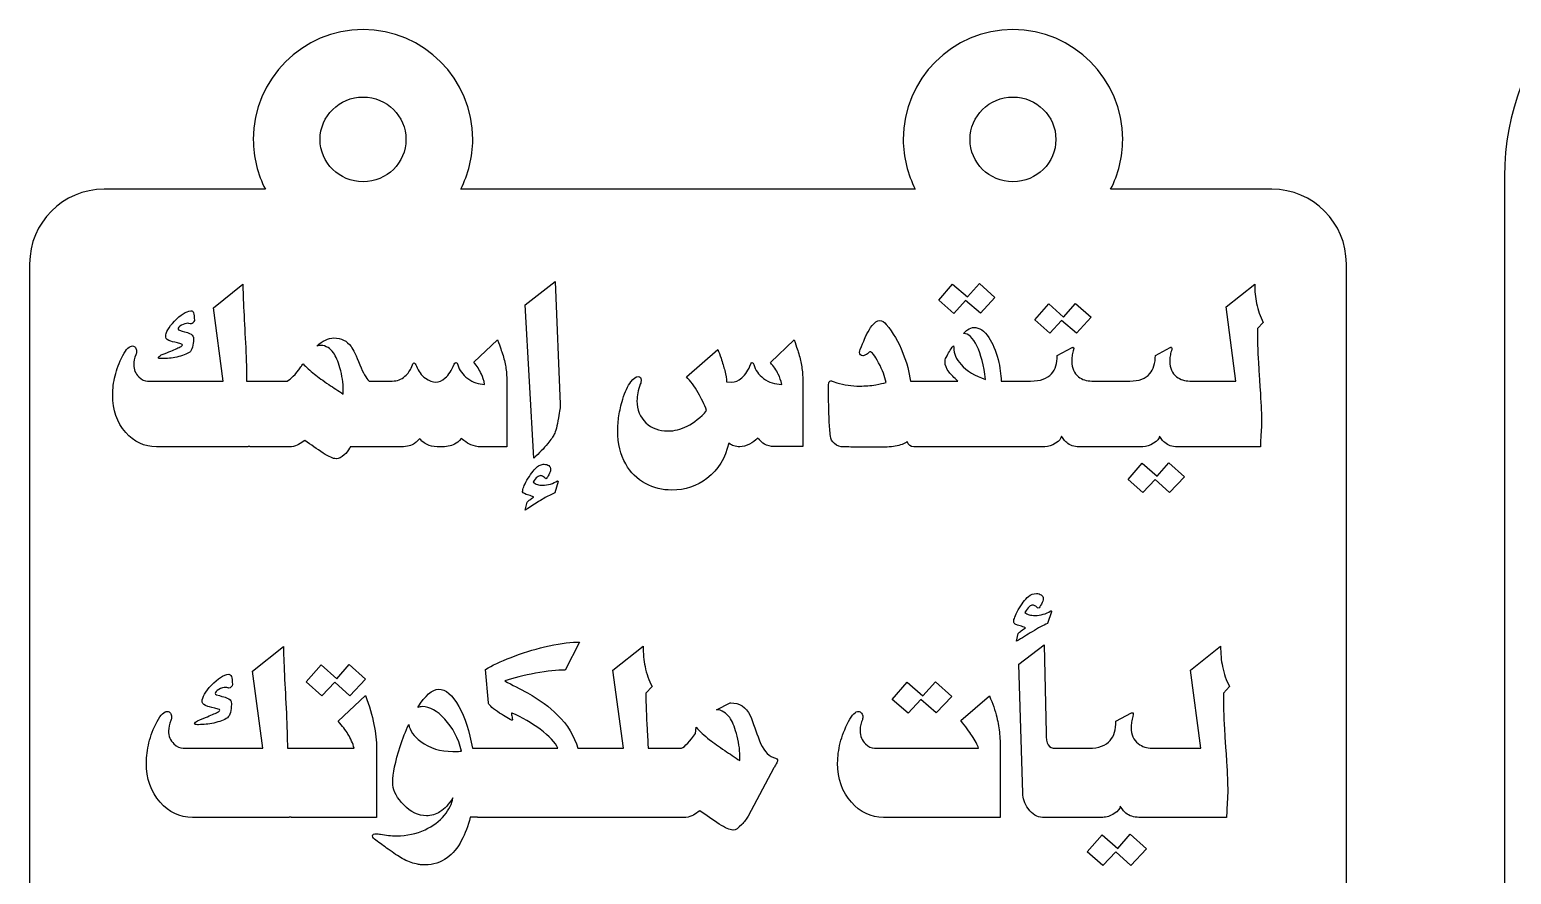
# Model space of a CAD drawing. Extents: x 0 to 978, y 1133 to 1701.
# Drawn here: x 126.9 to 269.5, y 1515.2 to 1596.5 of the extents above; entities that cross this region are included whole.
import ezdxf

# ---------------------------------------------------------------- set-up
doc = ezdxf.new("R2010")
doc.units = 0
doc.layers.add('H0115_Printing_02', color=7, linetype='CONTINUOUS')

msp = doc.modelspace()

# ---------------------------------------------------------------- linework, layer by layer
at = {"layer": 'H0115_Printing_02', "color": 1}
for points in [[(158.971496, 1589.96126)], [(221.535494, 1589.96126)], [(246.462494, 1581.08726)], [(215.730495, 1571.966261), (217.162495, 1570.727261), (218.325495, 1572.009261), (219.799495, 1570.666261), (218.408495, 1569.164261), (216.976495, 1570.389261), (215.840495, 1569.143261), (214.401495, 1570.410261)], [(227.551494, 1570.095261), (229.051494, 1568.765261), (227.661494, 1567.229261), (226.222494, 1568.468261), (225.086494, 1567.229261), (223.654494, 1568.510261), (224.983494, 1570.073261), (226.415494, 1568.785261)], [(139.356497, 1565.001261)], [(245.168494, 1564.372261)], [(134.871497, 1561.300261)], [(232.611494, 1553.169261), (233.981494, 1554.724261), (235.413494, 1553.464261), (236.549494, 1554.772261), (238.043494, 1553.423261), (236.611494, 1551.902261), (235.220494, 1553.147261), (234.043494, 1551.902261)], [(223.107494, 1540.135261)], [(159.218496, 1533.950262), (157.711496, 1532.326262), (156.247496, 1533.638262), (155.008496, 1532.326262), (153.501496, 1533.681262), (154.943496, 1535.319262), (156.450496, 1533.971262), (157.646496, 1535.342262)], [(209.919495, 1531.992262), (211.361495, 1533.638262), (212.868495, 1532.326262), (214.064495, 1533.683262), (215.637495, 1532.261262), (214.129495, 1530.688262), (212.666495, 1531.971262), (211.448495, 1530.666262)], [(144.878496, 1532.434262)], [(241.897494, 1529.123262)], [(198.742495, 1525.774262)], [(232.889494, 1515.999262), (231.426494, 1517.309262), (230.187494, 1515.999262), (228.679494, 1517.331262), (230.121494, 1518.968262), (231.629494, 1517.642262), (232.824494, 1519.019262), (234.397494, 1517.600262)]]:
    msp.add_lwpolyline(points, close=True, dxfattribs=at)
for points in [[(268.852093, 1582.33496), (268.852093, 1457.476964)], [(149.569496, 1581.08726), (134.045497, 1581.08726)], [(212.133495, 1581.08726), (168.373496, 1581.08726)], [(246.462494, 1581.08726), (230.937494, 1581.08726)], [(126.877497, 1573.918261), (126.877497, 1514.304262)], [(253.629494, 1514.304262), (253.629494, 1573.918261)], [(138.223497, 1562.629261), (145.514496, 1562.629261), (144.585496, 1569.675261), (147.408496, 1571.947261)], [(175.414496, 1555.213261), (174.567496, 1569.971261), (177.452496, 1572.223261)], [(177.452496, 1572.223261), (177.961496, 1560.398261)], [(238.552494, 1562.629261), (239.585494, 1562.629261), (242.999494, 1562.629261), (242.049494, 1569.757261), (244.810494, 1571.968261)], [(245.636494, 1568.263261), (245.065494, 1567.671261)], [(139.972497, 1566.850261), (139.972497, 1566.912261)], [(169.624496, 1564.447261), (171.924496, 1566.595261)], [(198.181495, 1564.400261), (200.474495, 1566.597261)], [(139.634497, 1564.784261), (139.545497, 1564.784261)], [(190.106495, 1563.028261), (193.121495, 1565.666261)], [(207.765495, 1565.452261), (207.702495, 1565.411261)], [(215.799495, 1566.024261), (215.840495, 1565.846261)], [(225.802494, 1565.094261), (227.234494, 1565.858261)], [(227.386494, 1565.769261), (227.344494, 1565.542261)], [(235.241494, 1565.095261), (236.673494, 1565.860261)], [(147.765496, 1562.629261), (148.075496, 1562.629261), (148.874496, 1562.629261), (151.676496, 1562.629261)], [(159.559496, 1562.629261), (161.728496, 1562.629261), (161.789496, 1562.629261)], [(172.812496, 1562.629261), (172.812496, 1556.308261), (170.051496, 1556.308261)], [(193.961495, 1562.567261), (194.470495, 1562.526261)], [(201.300495, 1562.651261), (201.300495, 1556.328261)], [(211.661495, 1562.629261), (212.005495, 1562.629261), (213.727495, 1562.629261), (216.240495, 1562.629261)], [(220.391494, 1562.629261), (223.234494, 1562.629261)], [(229.114494, 1562.629261), (230.146494, 1562.629261), (232.673494, 1562.629261), (232.776494, 1562.629261)], [(157.064496, 1561.378261), (157.064496, 1561.761261)], [(152.096496, 1556.308261), (148.075496, 1556.308261), (148.075496, 1556.328261), (147.917496, 1556.328261), (147.917496, 1556.287261), (139.084497, 1556.308261)], [(162.670496, 1556.308261), (157.748496, 1556.308261)], [(201.300495, 1556.328261), (198.560495, 1556.328261)], [(224.604494, 1556.308261), (220.391494, 1556.308261), (219.668495, 1556.308261), (213.727495, 1556.308261), (212.005495, 1556.308261), (211.978495, 1556.308261)], [(234.043494, 1556.308261), (230.146494, 1556.308261), (229.106494, 1556.308261), (227.909494, 1556.308261)], [(245.361494, 1556.308261), (239.585494, 1556.308261), (238.318494, 1556.308261), (237.348494, 1556.308261)], [(156.419496, 1555.151261), (156.378496, 1555.151261)], [(174.333496, 1551.964261), (174.333496, 1552.012261)], [(177.768496, 1552.954261), (177.431496, 1551.860261)], [(174.588496, 1550.215261), (174.760496, 1550.959261)], [(221.607494, 1539.407262), (221.607494, 1539.472262)], [(225.245494, 1540.421261), (224.868494, 1539.290262)], [(221.890494, 1537.587262), (222.027494, 1538.319262)], [(141.646496, 1527.289262), (149.320496, 1527.289262), (148.342496, 1534.704262), (151.313496, 1537.096262)], [(179.573496, 1537.493262), (179.797496, 1537.493262), (178.421496, 1534.811262)], [(179.638496, 1527.289262), (184.029495, 1527.289262), (183.029495, 1534.791262), (185.935495, 1537.118262)], [(222.470494, 1522.962262), (222.093494, 1535.391262), (224.535494, 1537.232262), (224.730494, 1528.752262)], [(234.933494, 1527.289262), (236.020494, 1527.289262), (239.614494, 1527.289262), (238.614494, 1534.791262), (241.520494, 1537.118262)], [(171.036496, 1531.659262), (170.769496, 1534.877262)], [(156.581496, 1529.883262), (159.218496, 1532.369262)], [(186.804495, 1533.218262), (186.203495, 1532.595262)], [(216.506495, 1529.956262), (219.274495, 1532.326262)], [(242.389494, 1533.218262), (241.788494, 1532.595262)], [(143.487496, 1531.731262), (143.487496, 1531.797262)], [(193.007495, 1530.995262), (194.318495, 1531.659262), (194.362495, 1531.659262)], [(231.447494, 1529.884262), (232.955494, 1530.690262)], [(143.132496, 1529.557262), (143.038496, 1529.557262)], [(190.978495, 1528.716262), (191.032495, 1529.313262)], [(151.689496, 1527.289262), (152.059496, 1527.289262), (152.856496, 1527.289262), (158.110496, 1527.289262)], [(160.283496, 1527.289262), (160.283496, 1520.635262), (152.059496, 1520.635262), (152.059496, 1520.657262), (151.849496, 1520.657262)], [(167.606496, 1526.981262), (167.820496, 1526.981262)], [(169.501496, 1527.289262), (169.993496, 1527.289262), (170.776496, 1527.289262), (177.732496, 1527.289262)], [(186.427495, 1527.289262), (189.616495, 1527.289262)], [(195.241495, 1526.101262), (195.241495, 1526.502262)], [(208.209495, 1527.289262), (218.216495, 1527.289262)], [(220.317494, 1526.825262), (220.317494, 1520.635262), (209.072495, 1520.635262)], [(225.643494, 1527.289262), (226.172494, 1527.289262), (228.744494, 1527.289262), (228.853494, 1527.289262)], [(198.529495, 1525.404262), (196.050495, 1520.766262)], [(161.835496, 1523.766262), (161.835496, 1524.027262)], [(151.849496, 1520.657262), (151.849496, 1520.614262), (142.552496, 1520.635262)], [(190.058495, 1520.635262), (186.514495, 1520.635262), (185.826495, 1520.635262), (179.377496, 1520.635262), (179.102496, 1520.635262), (169.993496, 1520.635262), (169.993496, 1520.657262), (169.291496, 1520.657262)], [(230.187494, 1520.635262), (226.172494, 1520.635262), (224.991494, 1520.635262), (224.375494, 1520.635262)], [(242.099494, 1520.635262), (236.020494, 1520.635262), (234.686494, 1520.635262), (233.665494, 1520.635262)], [(194.609495, 1519.418262), (194.565495, 1519.418262)]]:
    msp.add_lwpolyline(points, dxfattribs=at)
for points in [[(289.754093, 1606.57696), (277.928093, 1604.82996), (268.852093, 1594.64396), (268.852093, 1582.33496)], [(158.971496, 1596.45026), (153.138496, 1596.45026), (148.409496, 1591.72026), (148.409496, 1585.88526)], [(169.534496, 1585.88526), (169.534496, 1591.72026), (164.805496, 1596.45026), (158.971496, 1596.45026)], [(221.535494, 1596.45026), (215.702495, 1596.45026), (210.973495, 1591.72026), (210.973495, 1585.88526)], [(232.098494, 1585.88526), (232.098494, 1591.72026), (227.369494, 1596.45026), (221.535494, 1596.45026)], [(154.839496, 1585.88526), (154.839496, 1588.13626), (156.689496, 1589.96126), (158.971496, 1589.96126)], [(158.971496, 1589.96126), (161.253496, 1589.96126), (163.103496, 1588.13626), (163.103496, 1585.88526)], [(217.403495, 1585.88526), (217.403495, 1588.13626), (219.253495, 1589.96126), (221.535494, 1589.96126)], [(221.535494, 1589.96126), (223.817494, 1589.96126), (225.667494, 1588.13626), (225.667494, 1585.88526)], [(148.409496, 1585.88526), (148.409496, 1584.15626), (148.833496, 1582.52826), (149.569496, 1581.08726)], [(158.971496, 1581.80926), (156.689496, 1581.80926), (154.839496, 1583.63426), (154.839496, 1585.88526)], [(163.103496, 1585.88526), (163.103496, 1583.63426), (161.253496, 1581.80926), (158.971496, 1581.80926)], [(168.373496, 1581.08726), (169.110496, 1582.52826), (169.534496, 1584.15626), (169.534496, 1585.88526)], [(210.973495, 1585.88526), (210.973495, 1584.15626), (211.396495, 1582.52826), (212.133495, 1581.08726)], [(221.535494, 1581.80926), (219.253495, 1581.80926), (217.403495, 1583.63426), (217.403495, 1585.88526)], [(225.667494, 1585.88526), (225.667494, 1583.63426), (223.817494, 1581.80926), (221.535494, 1581.80926)], [(230.937494, 1581.08726), (231.674494, 1582.52826), (232.098494, 1584.15626), (232.098494, 1585.88526)], [(134.045497, 1581.08726), (130.086497, 1581.08726), (126.877497, 1577.877261), (126.877497, 1573.918261)], [(253.629494, 1573.918261), (253.629494, 1577.877261), (250.420494, 1581.08726), (246.462494, 1581.08726)], [(147.408496, 1571.947261), (147.408496, 1571.318261), (147.436496, 1570.452261), (147.493496, 1569.347261)], [(244.810494, 1571.968261), (244.810494, 1571.279261), (244.868494, 1570.655261), (244.982494, 1570.095261)], [(140.819496, 1568.392261), (141.401496, 1569.012261), (141.927496, 1569.347261), (142.395496, 1569.398261)], [(142.395496, 1569.398261), (142.510496, 1569.398261), (142.595496, 1569.328261), (142.650496, 1569.188261)], [(142.650496, 1569.188261), (142.705496, 1569.048261), (142.732496, 1568.808261), (142.732496, 1568.468261)], [(147.493496, 1569.347261), (147.551496, 1568.243261), (147.610496, 1567.077261), (147.673496, 1565.849261)], [(244.982494, 1570.095261), (245.115494, 1569.447261), (245.333494, 1568.837261), (245.636494, 1568.263261)], [(139.972497, 1566.912261), (139.972497, 1567.298261), (140.254496, 1567.791261), (140.819496, 1568.392261)], [(141.494496, 1568.000261), (141.273496, 1567.872261), (141.163496, 1567.754261), (141.163496, 1567.649261)], [(141.163496, 1567.649261), (141.163496, 1567.585261), (141.207496, 1567.541261), (141.294496, 1567.518261)], [(142.120496, 1568.193261), (141.923496, 1568.193261), (141.714496, 1568.129261), (141.494496, 1568.000261)], [(142.326496, 1568.151261), (142.244496, 1568.179261), (142.175496, 1568.193261), (142.120496, 1568.193261)], [(142.416496, 1568.131261), (142.375496, 1568.145261), (142.345496, 1568.151261), (142.326496, 1568.151261)], [(142.626496, 1568.238261), (142.564496, 1568.166261), (142.494496, 1568.131261), (142.416496, 1568.131261)], [(142.732496, 1568.468261), (142.723496, 1568.386261), (142.688496, 1568.309261), (142.626496, 1568.238261)], [(207.475495, 1567.160261), (207.622495, 1567.454261), (207.787495, 1567.722261), (207.971495, 1567.966261)], [(207.971495, 1567.966261), (208.228495, 1568.287261), (208.476495, 1568.448261), (208.715495, 1568.448261)], [(208.715495, 1568.448261), (208.926495, 1568.448261), (209.134495, 1568.321261), (209.341495, 1568.069261)], [(209.341495, 1568.069261), (209.979495, 1567.321261), (210.514495, 1566.405261), (210.945495, 1565.321261)], [(217.162495, 1567.559261), (217.373495, 1567.715261), (217.577495, 1567.794261), (217.775495, 1567.794261)], [(217.775495, 1567.794261), (218.303495, 1567.794261), (218.782495, 1567.470261), (219.214495, 1566.823261)], [(245.065494, 1567.671261), (245.065494, 1566.688261), (245.099494, 1565.589261), (245.168494, 1564.372261)], [(140.481496, 1566.458261), (140.165496, 1566.540261), (139.995497, 1566.671261), (139.972497, 1566.850261)], [(141.424496, 1566.216261), (140.980496, 1566.331261), (140.665496, 1566.412261), (140.481496, 1566.458261)], [(141.294496, 1567.518261), (141.688496, 1567.403261), (141.948496, 1567.327261), (142.072496, 1567.291261)], [(141.596496, 1566.099261), (141.596496, 1566.141261), (141.539496, 1566.180261), (141.424496, 1566.216261)], [(142.072496, 1567.291261), (142.365496, 1567.204261), (142.542496, 1567.091261), (142.602496, 1566.953261)], [(142.643496, 1566.616261), (142.643496, 1566.382261), (142.611496, 1566.143261), (142.547496, 1565.900261)], [(142.602496, 1566.953261), (142.620496, 1566.930261), (142.632496, 1566.890261), (142.636496, 1566.833261)], [(142.636496, 1566.833261), (142.641496, 1566.775261), (142.643496, 1566.703261), (142.643496, 1566.616261)], [(154.526496, 1565.978261), (155.068496, 1566.505261), (155.615496, 1566.781261), (156.165496, 1566.781261)], [(156.165496, 1566.781261), (156.857496, 1566.781261), (157.411496, 1566.503261), (157.824496, 1565.948261)], [(171.924496, 1566.595261), (172.171496, 1565.907261), (172.330496, 1565.457261), (172.399496, 1565.246261)], [(200.474495, 1566.597261), (200.712495, 1565.881261), (200.859495, 1565.433261), (200.914495, 1565.254261)], [(206.835495, 1565.666261), (207.175495, 1566.487261), (207.388495, 1566.985261), (207.475495, 1567.160261)], [(216.773495, 1567.198261), (216.916495, 1567.348261), (217.049495, 1567.476261), (217.162495, 1567.559261)], [(216.803495, 1567.205261), (216.792495, 1567.205261), (216.783495, 1567.199261), (216.773495, 1567.198261)], [(218.065495, 1566.008261), (217.672495, 1566.806261), (217.251495, 1567.205261), (216.803495, 1567.205261)], [(219.214495, 1566.823261), (219.576495, 1566.281261), (219.870495, 1565.574261), (220.095494, 1564.702261)], [(135.104497, 1563.135261), (135.260497, 1563.762261), (135.506497, 1564.408261), (135.841497, 1565.074261)], [(135.841497, 1565.074261), (136.011497, 1565.395261), (136.177497, 1565.630261), (136.340497, 1565.779261)], [(136.340497, 1565.779261), (136.503497, 1565.928261), (136.651497, 1566.003261), (136.784497, 1566.003261)], [(136.784497, 1566.003261), (136.903497, 1565.994261), (136.998497, 1565.942261), (137.066497, 1565.848261)], [(137.101497, 1565.163261), (136.963497, 1564.823261), (136.894497, 1564.506261), (136.894497, 1564.213261)], [(137.066497, 1565.848261), (137.136497, 1565.754261), (137.170497, 1565.631261), (137.170497, 1565.480261)], [(137.170497, 1565.480261), (137.170497, 1565.383261), (137.147497, 1565.278261), (137.101497, 1565.163261)], [(139.277497, 1564.881261), (139.277497, 1564.913261), (139.303497, 1564.953261), (139.356497, 1565.001261)], [(139.545497, 1564.784261), (139.366497, 1564.784261), (139.277497, 1564.816261), (139.277497, 1564.881261)], [(139.356497, 1565.001261), (139.408497, 1565.049261), (139.471497, 1565.096261), (139.545497, 1565.142261)], [(139.545497, 1565.142261), (139.940497, 1565.303261), (140.243496, 1565.427261), (140.454496, 1565.514261)], [(141.032496, 1564.936261), (140.559496, 1564.835261), (140.093496, 1564.784261), (139.634497, 1564.784261)], [(140.454496, 1565.514261), (140.894496, 1565.698261), (141.232496, 1565.847261), (141.466496, 1565.962261)], [(142.285496, 1565.411261), (141.987496, 1565.209261), (141.569496, 1565.050261), (141.032496, 1564.936261)], [(141.466496, 1565.962261), (141.553496, 1566.017261), (141.596496, 1566.063261), (141.596496, 1566.099261)], [(142.547496, 1565.900261), (142.482496, 1565.656261), (142.395496, 1565.493261), (142.285496, 1565.411261)], [(147.673496, 1565.849261), (147.734496, 1564.621261), (147.765496, 1563.547261), (147.765496, 1562.629261)], [(154.927496, 1566.058261), (154.793496, 1566.058261), (154.659496, 1566.027261), (154.526496, 1565.978261)], [(155.601496, 1565.844261), (155.384496, 1565.986261), (155.159496, 1566.058261), (154.927496, 1566.058261)], [(156.130496, 1565.338261), (155.957496, 1565.563261), (155.781496, 1565.732261), (155.601496, 1565.844261)], [(156.749496, 1563.887261), (156.569496, 1564.524261), (156.362496, 1565.008261), (156.130496, 1565.338261)], [(157.824496, 1565.948261), (158.035496, 1565.668261), (158.315496, 1565.080261), (158.664496, 1564.185261)], [(172.399496, 1565.246261), (172.536496, 1564.819261), (172.639496, 1564.399261), (172.709496, 1563.986261)], [(193.121495, 1565.666261), (193.226495, 1565.413261), (193.330495, 1565.135261), (193.431495, 1564.832261)], [(193.431495, 1564.832261), (193.583495, 1564.387261), (193.701495, 1563.990261), (193.789495, 1563.641261)], [(200.914495, 1565.254261), (201.043495, 1564.827261), (201.139495, 1564.410261), (201.204495, 1564.004261)], [(206.773495, 1565.390261), (206.792495, 1565.482261), (206.812495, 1565.574261), (206.835495, 1565.666261)], [(207.069495, 1565.053261), (206.872495, 1565.076261), (206.773495, 1565.188261), (206.773495, 1565.390261)], [(207.355495, 1565.146261), (207.242495, 1565.084261), (207.147495, 1565.053261), (207.069495, 1565.053261)], [(207.702495, 1565.411261), (207.583495, 1565.296261), (207.468495, 1565.208261), (207.355495, 1565.146261)], [(208.604495, 1564.388261), (208.233495, 1565.098261), (207.953495, 1565.452261), (207.765495, 1565.452261)], [(210.945495, 1565.321261), (211.317495, 1564.385261), (211.555495, 1563.487261), (211.661495, 1562.629261)], [(214.993495, 1564.468261), (214.993495, 1564.601261), (215.030495, 1564.747261), (215.104495, 1564.908261)], [(215.104495, 1564.908261), (215.214495, 1565.128261), (215.319495, 1565.319261), (215.420495, 1565.480261)], [(215.420495, 1565.480261), (215.521495, 1565.640261), (215.647495, 1565.822261), (215.799495, 1566.024261)], [(215.840495, 1565.846261), (215.840495, 1565.276261), (216.073495, 1564.731261), (216.538495, 1564.209261)], [(218.896495, 1562.789261), (218.735495, 1564.137261), (218.458495, 1565.210261), (218.065495, 1566.008261)], [(225.258494, 1563.338261), (225.621494, 1563.742261), (225.802494, 1564.327261), (225.802494, 1565.094261)], [(227.227494, 1565.015261), (227.204494, 1564.847261), (227.193494, 1564.685261), (227.193494, 1564.529261)], [(227.344494, 1565.542261), (227.289494, 1565.358261), (227.250494, 1565.182261), (227.227494, 1565.015261)], [(227.234494, 1565.858261), (227.243494, 1565.863261), (227.257494, 1565.866261), (227.275494, 1565.869261)], [(227.275494, 1565.869261), (227.293494, 1565.871261), (227.310494, 1565.874261), (227.324494, 1565.879261)], [(227.324494, 1565.879261), (227.365494, 1565.879261), (227.386494, 1565.842261), (227.386494, 1565.769261)], [(234.718494, 1563.346261), (235.067494, 1563.754261), (235.241494, 1564.338261), (235.241494, 1565.095261)], [(236.666494, 1565.016261), (236.643494, 1564.849261), (236.631494, 1564.687261), (236.631494, 1564.531261)], [(236.783494, 1565.543261), (236.728494, 1565.359261), (236.689494, 1565.184261), (236.666494, 1565.016261)], [(236.673494, 1565.860261), (236.700494, 1565.869261), (236.721494, 1565.875261), (236.735494, 1565.877261)], [(236.735494, 1565.877261), (236.749494, 1565.880261), (236.762494, 1565.881261), (236.776494, 1565.881261)], [(236.776494, 1565.881261), (236.808494, 1565.881261), (236.824494, 1565.851261), (236.824494, 1565.791261)], [(236.824494, 1565.791261), (236.824494, 1565.764261), (236.811494, 1565.681261), (236.783494, 1565.543261)], [(136.894497, 1564.213261), (136.894497, 1563.740261), (137.060497, 1563.345261), (137.390497, 1563.028261)], [(151.676496, 1562.629261), (152.015496, 1562.790261), (152.449496, 1563.242261), (152.977496, 1563.986261)], [(152.977496, 1563.986261), (153.056496, 1564.098261), (153.122496, 1564.187261), (153.195496, 1564.290261)], [(153.195496, 1564.290261), (153.505496, 1563.966261), (153.860496, 1563.637261), (154.285496, 1563.302261)], [(154.285496, 1563.302261), (154.668496, 1563.001261), (155.129496, 1562.668261), (155.669496, 1562.300261)], [(157.064496, 1561.761261), (157.064496, 1562.443261), (156.959496, 1563.151261), (156.749496, 1563.887261)], [(158.664496, 1564.185261), (158.966496, 1563.409261), (159.265496, 1562.891261), (159.559496, 1562.629261)], [(163.008496, 1563.084261), (163.306496, 1563.341261), (163.524496, 1563.653261), (163.662496, 1564.020261)], [(163.662496, 1564.020261), (163.740496, 1564.259261), (163.811496, 1564.378261), (163.875496, 1564.378261)], [(163.875496, 1564.378261), (163.958496, 1564.378261), (164.041496, 1564.272261), (164.123496, 1564.061261)], [(164.123496, 1564.061261), (164.288496, 1563.584261), (164.573496, 1563.198261), (164.977496, 1562.904261)], [(166.884496, 1562.925261), (167.215496, 1563.228261), (167.497496, 1563.671261), (167.731496, 1564.254261)], [(167.731496, 1564.254261), (167.767496, 1564.350261), (167.829496, 1564.399261), (167.917496, 1564.399261)], [(167.917496, 1564.399261), (168.000496, 1564.399261), (168.064496, 1564.330261), (168.109496, 1564.192261)], [(168.109496, 1564.192261), (168.238496, 1563.673261), (168.555496, 1563.230261), (169.060496, 1562.863261)], [(170.361496, 1563.304261), (170.182496, 1563.703261), (169.936496, 1564.084261), (169.624496, 1564.447261)], [(170.677496, 1562.312261), (170.604496, 1562.670261), (170.498496, 1563.001261), (170.361496, 1563.304261)], [(172.709496, 1563.986261), (172.777496, 1563.572261), (172.812496, 1563.120261), (172.812496, 1562.629261)], [(193.789495, 1563.641261), (193.904495, 1563.182261), (193.961495, 1562.824261), (193.961495, 1562.567261)], [(195.427495, 1562.946261), (195.794495, 1563.267261), (196.086495, 1563.710261), (196.302495, 1564.275261)], [(196.302495, 1564.275261), (196.325495, 1564.357261), (196.366495, 1564.399261), (196.426495, 1564.399261)], [(196.426495, 1564.399261), (196.499495, 1564.399261), (196.556495, 1564.337261), (196.598495, 1564.213261)], [(196.598495, 1564.213261), (196.731495, 1563.690261), (197.041495, 1563.246261), (197.527495, 1562.884261)], [(198.945495, 1563.291261), (198.757495, 1563.676261), (198.502495, 1564.046261), (198.181495, 1564.400261)], [(201.204495, 1564.004261), (201.268495, 1563.598261), (201.300495, 1563.147261), (201.300495, 1562.651261)], [(209.321495, 1562.505261), (209.215495, 1563.051261), (208.976495, 1563.679261), (208.604495, 1564.388261)], [(215.379495, 1563.490261), (215.122495, 1563.829261), (214.993495, 1564.155261), (214.993495, 1564.468261)], [(216.240495, 1562.629261), (215.858495, 1562.950261), (215.572495, 1563.237261), (215.379495, 1563.490261)], [(216.538495, 1564.209261), (217.083495, 1563.607261), (217.869495, 1563.134261), (218.896495, 1562.789261)], [(220.095494, 1564.702261), (220.292494, 1563.940261), (220.391494, 1563.249261), (220.391494, 1562.629261)], [(223.234494, 1562.629261), (224.161494, 1562.629261), (224.836494, 1562.865261), (225.258494, 1563.338261)], [(227.193494, 1564.529261), (227.193494, 1563.887261), (227.411494, 1563.393261), (227.847494, 1563.049261)], [(232.776494, 1562.629261), (233.667494, 1562.629261), (234.314494, 1562.868261), (234.718494, 1563.346261)], [(236.631494, 1564.531261), (236.631494, 1563.888261), (236.850494, 1563.394261), (237.285494, 1563.049261)], [(245.168494, 1564.372261), (245.168494, 1564.363261), (245.230494, 1563.378261), (245.354494, 1561.418261)], [(134.871497, 1561.300261), (134.871497, 1561.897261), (134.948497, 1562.509261), (135.104497, 1563.135261)], [(137.390497, 1563.028261), (137.670497, 1562.762261), (137.948497, 1562.629261), (138.223497, 1562.629261)], [(155.669496, 1562.300261), (156.134496, 1561.993261), (156.598496, 1561.685261), (157.064496, 1561.378261)], [(161.789496, 1562.629261), (162.244496, 1562.629261), (162.650496, 1562.780261), (163.008496, 1563.084261)], [(164.977496, 1562.904261), (165.326496, 1562.652261), (165.661496, 1562.526261), (165.982496, 1562.526261)], [(165.982496, 1562.526261), (166.294496, 1562.526261), (166.595496, 1562.659261), (166.884496, 1562.925261)], [(169.060496, 1562.863261), (169.564496, 1562.496261), (170.104496, 1562.312261), (170.677496, 1562.312261)], [(183.971495, 1560.880261), (184.182495, 1561.592261), (184.446495, 1562.149261), (184.763495, 1562.553261)], [(184.763495, 1562.553261), (185.024495, 1562.888261), (185.261495, 1563.056261), (185.472495, 1563.056261)], [(185.658495, 1562.333261), (185.447495, 1561.754261), (185.341495, 1561.222261), (185.341495, 1560.735261)], [(185.472495, 1563.056261), (185.555495, 1563.056261), (185.621495, 1563.026261), (185.672495, 1562.966261)], [(185.748495, 1562.719261), (185.748495, 1562.608261), (185.718495, 1562.480261), (185.658495, 1562.333261)], [(185.672495, 1562.966261), (185.722495, 1562.907261), (185.748495, 1562.824261), (185.748495, 1562.719261)], [(191.241495, 1561.486261), (190.874495, 1562.129261), (190.496495, 1562.643261), (190.106495, 1563.028261)], [(194.470495, 1562.526261), (194.787495, 1562.526261), (195.106495, 1562.666261), (195.427495, 1562.946261)], [(197.527495, 1562.884261), (198.041495, 1562.503261), (198.624495, 1562.312261), (199.276495, 1562.312261)], [(199.276495, 1562.312261), (199.198495, 1562.670261), (199.088495, 1562.997261), (198.945495, 1563.291261)], [(203.778495, 1562.271261), (203.778495, 1562.404261), (203.800495, 1562.500261), (203.844495, 1562.560261)], [(203.792495, 1560.622261), (203.783495, 1561.290261), (203.778495, 1561.839261), (203.778495, 1562.271261)], [(203.844495, 1562.560261), (203.887495, 1562.620261), (203.943495, 1562.650261), (204.012495, 1562.650261)], [(204.012495, 1562.650261), (204.072495, 1562.650261), (204.180495, 1562.617261), (204.336495, 1562.553261)], [(204.336495, 1562.553261), (204.446495, 1562.507261), (204.529495, 1562.477261), (204.584495, 1562.464261)], [(204.584495, 1562.464261), (204.937495, 1562.349261), (205.296495, 1562.268261), (205.661495, 1562.219261)], [(205.661495, 1562.219261), (206.026495, 1562.171261), (206.403495, 1562.147261), (206.794495, 1562.147261)], [(206.794495, 1562.147261), (207.303495, 1562.147261), (207.813495, 1562.188261), (208.322495, 1562.271261)], [(208.322495, 1562.271261), (208.726495, 1562.335261), (209.059495, 1562.413261), (209.321495, 1562.505261)], [(227.847494, 1563.049261), (228.205494, 1562.769261), (228.627494, 1562.629261), (229.114494, 1562.629261)], [(237.285494, 1563.049261), (237.644494, 1562.769261), (238.066494, 1562.629261), (238.552494, 1562.629261)], [(136.123497, 1557.692261), (135.288497, 1558.647261), (134.871497, 1559.849261), (134.871497, 1561.300261)], [(183.603495, 1559.283261), (183.678495, 1559.774261), (183.802495, 1560.306261), (183.971495, 1560.880261)], [(185.341495, 1560.735261), (185.341495, 1559.858261), (185.630495, 1559.149261), (186.209495, 1558.608261)], [(192.047495, 1559.785261), (191.813495, 1560.386261), (191.544495, 1560.953261), (191.241495, 1561.486261)], [(203.847495, 1558.811261), (203.819495, 1559.350261), (203.801495, 1559.954261), (203.792495, 1560.622261)], [(245.354494, 1561.418261), (245.427494, 1560.251261), (245.464494, 1559.356261), (245.464494, 1558.732261)], [(177.789496, 1559.083261), (177.652496, 1558.298261), (177.512496, 1557.773261), (177.369496, 1557.506261)], [(177.961496, 1560.398261), (177.961496, 1560.178261), (177.904496, 1559.740261), (177.789496, 1559.083261)], [(183.489495, 1557.823261), (183.489495, 1558.305261), (183.527495, 1558.791261), (183.603495, 1559.283261)], [(190.174495, 1558.284261), (190.849495, 1558.624261), (191.473495, 1559.124261), (192.047495, 1559.785261)], [(139.084497, 1556.308261), (137.918497, 1556.308261), (136.931497, 1556.769261), (136.123497, 1557.692261)], [(184.254495, 1554.648261), (183.744495, 1555.548261), (183.489495, 1556.606261), (183.489495, 1557.823261)], [(186.209495, 1558.608261), (186.769495, 1558.084261), (187.471495, 1557.823261), (188.316495, 1557.823261)], [(188.316495, 1557.823261), (188.940495, 1557.823261), (189.559495, 1557.976261), (190.174495, 1558.284261)], [(203.971495, 1557.320261), (203.916495, 1557.775261), (203.875495, 1558.271261), (203.847495, 1558.811261)], [(245.464494, 1558.732261), (245.464494, 1558.470261), (245.441494, 1557.958261), (245.395494, 1557.196261)], [(152.774496, 1556.525261), (152.579496, 1556.408261), (152.353496, 1556.335261), (152.096496, 1556.308261)], [(153.363496, 1556.900261), (153.165496, 1556.767261), (152.969496, 1556.642261), (152.774496, 1556.525261)], [(155.139496, 1555.702261), (154.547496, 1556.101261), (153.954496, 1556.501261), (153.363496, 1556.900261)], [(157.679496, 1556.163261), (157.555496, 1555.934261), (157.381496, 1555.718261), (157.156496, 1555.516261)], [(157.731496, 1556.249261), (157.724496, 1556.233261), (157.707496, 1556.204261), (157.679496, 1556.163261)], [(157.748496, 1556.308261), (157.744496, 1556.285261), (157.738496, 1556.265261), (157.731496, 1556.249261)], [(163.937496, 1556.631261), (163.644496, 1556.416261), (163.221496, 1556.308261), (162.670496, 1556.308261)], [(164.419496, 1557.065261), (164.126496, 1556.794261), (163.965496, 1556.650261), (163.937496, 1556.631261)], [(165.335496, 1556.439261), (164.995496, 1556.558261), (164.690496, 1556.767261), (164.419496, 1557.065261)], [(166.402496, 1556.287261), (165.980496, 1556.287261), (165.624496, 1556.338261), (165.335496, 1556.439261)], [(167.779496, 1556.542261), (167.439496, 1556.372261), (166.980496, 1556.287261), (166.402496, 1556.287261)], [(168.426496, 1557.086261), (168.215496, 1556.833261), (168.000496, 1556.652261), (167.779496, 1556.542261)], [(169.163496, 1556.590261), (169.021496, 1556.663261), (168.775496, 1556.829261), (168.426496, 1557.086261)], [(170.051496, 1556.308261), (169.711496, 1556.363261), (169.415496, 1556.457261), (169.163496, 1556.590261)], [(176.750496, 1556.604261), (176.373496, 1556.145261), (175.928496, 1555.681261), (175.414496, 1555.213261)], [(177.369496, 1557.506261), (177.268496, 1557.286261), (177.062496, 1556.985261), (176.750496, 1556.604261)], [(194.174495, 1556.645261), (193.862495, 1555.217261), (193.165495, 1554.091261), (192.081495, 1553.264261)], [(194.677495, 1556.380261), (194.512495, 1556.428261), (194.344495, 1556.517261), (194.174495, 1556.645261)], [(195.228495, 1556.308261), (195.026495, 1556.308261), (194.842495, 1556.332261), (194.677495, 1556.380261)], [(196.174495, 1556.549261), (195.864495, 1556.388261), (195.549495, 1556.308261), (195.228495, 1556.308261)], [(196.935495, 1557.148261), (196.738495, 1556.909261), (196.484495, 1556.709261), (196.174495, 1556.549261)], [(197.610495, 1556.569261), (197.426495, 1556.679261), (197.201495, 1556.872261), (196.935495, 1557.148261)], [(198.560495, 1556.328261), (198.202495, 1556.328261), (197.885495, 1556.409261), (197.610495, 1556.569261)], [(204.357495, 1556.611261), (204.099495, 1556.826261), (203.971495, 1557.063261), (203.971495, 1557.320261)], [(205.217495, 1556.287261), (204.900495, 1556.287261), (204.613495, 1556.395261), (204.357495, 1556.611261)], [(206.673495, 1556.270261), (205.927495, 1556.281261), (205.442495, 1556.287261), (205.217495, 1556.287261)], [(208.343495, 1556.253261), (207.976495, 1556.253261), (207.419495, 1556.259261), (206.673495, 1556.270261)], [(210.195495, 1556.356261), (209.768495, 1556.287261), (209.150495, 1556.253261), (208.343495, 1556.253261)], [(211.345495, 1556.810261), (211.101495, 1556.590261), (210.718495, 1556.439261), (210.195495, 1556.356261)], [(211.978495, 1556.308261), (211.675495, 1556.308261), (211.464495, 1556.475261), (211.345495, 1556.810261)], [(225.640494, 1556.649261), (225.284494, 1556.421261), (224.939494, 1556.308261), (224.604494, 1556.308261)], [(226.201494, 1557.320261), (226.183494, 1557.100261), (225.996494, 1556.876261), (225.640494, 1556.649261)], [(226.711494, 1556.700261), (226.605494, 1556.787261), (226.435494, 1556.994261), (226.201494, 1557.320261)], [(227.909494, 1556.308261), (227.422494, 1556.308261), (227.023494, 1556.439261), (226.711494, 1556.700261)], [(235.079494, 1556.649261), (234.723494, 1556.421261), (234.378494, 1556.308261), (234.043494, 1556.308261)], [(235.640494, 1557.320261), (235.622494, 1557.100261), (235.435494, 1556.876261), (235.079494, 1556.649261)], [(236.149494, 1556.700261), (236.044494, 1556.787261), (235.874494, 1556.994261), (235.640494, 1557.320261)], [(237.348494, 1556.308261), (236.861494, 1556.308261), (236.462494, 1556.439261), (236.149494, 1556.700261)], [(245.395494, 1557.196261), (245.372494, 1556.815261), (245.361494, 1556.519261), (245.361494, 1556.308261)], [(156.378496, 1555.151261), (156.098496, 1555.151261), (155.685496, 1555.335261), (155.139496, 1555.702261)], [(157.156496, 1555.516261), (156.885496, 1555.273261), (156.640496, 1555.151261), (156.419496, 1555.151261)], [(174.753496, 1553.079261), (175.056496, 1553.611261), (175.372496, 1554.033261), (175.703496, 1554.345261)], [(175.730496, 1553.385261), (175.616496, 1553.291261), (175.487496, 1553.127261), (175.345496, 1552.892261)], [(175.703496, 1554.345261), (175.790496, 1554.433261), (175.901496, 1554.500261), (176.033496, 1554.548261)], [(176.061496, 1553.526261), (175.955496, 1553.526261), (175.845496, 1553.479261), (175.730496, 1553.385261)], [(176.033496, 1554.548261), (176.167496, 1554.597261), (176.295496, 1554.621261), (176.419496, 1554.621261)], [(176.329496, 1553.416261), (176.233496, 1553.489261), (176.144496, 1553.526261), (176.061496, 1553.526261)], [(176.591496, 1553.230261), (176.582496, 1553.225261), (176.495496, 1553.287261), (176.329496, 1553.416261)], [(176.419496, 1554.621261), (176.593496, 1554.621261), (176.739496, 1554.577261), (176.856496, 1554.490261)], [(176.860496, 1553.615261), (176.763496, 1553.441261), (176.674496, 1553.312261), (176.591496, 1553.230261)], [(176.856496, 1554.490261), (176.973496, 1554.403261), (177.032496, 1554.272261), (177.032496, 1554.097261)], [(177.032496, 1554.097261), (177.032496, 1553.983261), (176.974496, 1553.822261), (176.860496, 1553.615261)], [(186.175495, 1552.762261), (185.357495, 1553.207261), (184.717495, 1553.836261), (184.254495, 1554.648261)], [(174.333496, 1552.012261), (174.333496, 1552.228261), (174.473496, 1552.583261), (174.753496, 1553.079261)], [(174.946496, 1551.647261), (174.555496, 1551.748261), (174.351496, 1551.854261), (174.333496, 1551.964261)], [(175.345496, 1552.892261), (175.473496, 1552.787261), (175.612496, 1552.711261), (175.762496, 1552.665261)], [(175.762496, 1552.665261), (175.911496, 1552.619261), (176.075496, 1552.596261), (176.254496, 1552.596261)], [(176.254496, 1552.596261), (176.506496, 1552.596261), (176.760496, 1552.636261), (177.015496, 1552.717261)], [(177.015496, 1552.717261), (177.270496, 1552.797261), (177.493496, 1552.897261), (177.686496, 1553.016261)], [(177.686496, 1553.016261), (177.713496, 1553.025261), (177.741496, 1553.005261), (177.768496, 1552.954261)], [(188.694495, 1552.135261), (187.786495, 1552.135261), (186.945495, 1552.344261), (186.175495, 1552.762261)], [(192.081495, 1553.264261), (191.094495, 1552.511261), (189.965495, 1552.135261), (188.694495, 1552.135261)], [(176.364496, 1551.330261), (176.295496, 1551.294261), (175.703496, 1550.922261), (174.588496, 1550.215261)], [(174.760496, 1550.959261), (174.861496, 1551.060261), (174.955496, 1551.145261), (175.042496, 1551.213261)], [(175.414496, 1551.461261), (175.258496, 1551.526261), (175.102496, 1551.587261), (174.946496, 1551.647261)], [(175.042496, 1551.213261), (175.129496, 1551.282261), (175.253496, 1551.365261), (175.414496, 1551.461261)], [(177.431496, 1551.860261), (177.087496, 1551.718261), (176.731496, 1551.541261), (176.364496, 1551.330261)], [(222.049494, 1540.595261), (222.368494, 1541.160261), (222.692494, 1541.597261), (223.020494, 1541.907261)], [(223.020494, 1541.907261), (223.242494, 1542.086261), (223.503494, 1542.175261), (223.803494, 1542.175261)], [(223.803494, 1542.175261), (223.991494, 1542.175261), (224.145494, 1542.132261), (224.263494, 1542.045261)], [(224.263494, 1542.045261), (224.382494, 1541.958261), (224.440494, 1541.832261), (224.440494, 1541.668261)], [(221.607494, 1539.472262), (221.607494, 1539.694262), (221.754494, 1540.068261), (222.049494, 1540.595261)], [(223.114494, 1540.921261), (222.974494, 1540.800261), (222.835494, 1540.612261), (222.694494, 1540.356261)], [(223.448494, 1541.066261), (223.337494, 1541.066261), (223.226494, 1541.018261), (223.114494, 1540.921261)], [(223.723494, 1540.950261), (223.622494, 1541.028261), (223.530494, 1541.066261), (223.448494, 1541.066261)], [(223.977494, 1540.755261), (223.890494, 1540.822261), (223.805494, 1540.887261), (223.723494, 1540.950261)], [(224.277494, 1541.160261), (224.169494, 1540.958261), (224.069494, 1540.822261), (223.977494, 1540.755261)], [(224.440494, 1541.668261), (224.440494, 1541.532261), (224.386494, 1541.363261), (224.277494, 1541.160261)], [(224.455494, 1540.178261), (224.711494, 1540.253261), (224.936494, 1540.358261), (225.129494, 1540.494261)], [(225.129494, 1540.494261), (225.158494, 1540.523261), (225.185494, 1540.526261), (225.209494, 1540.505261)], [(225.209494, 1540.505261), (225.233494, 1540.483261), (225.245494, 1540.455261), (225.245494, 1540.421261)], [(222.231494, 1539.073262), (221.815494, 1539.174262), (221.607494, 1539.286262), (221.607494, 1539.407262)], [(222.738494, 1538.892262), (222.568494, 1538.950262), (222.399494, 1539.010262), (222.231494, 1539.073262)], [(222.694494, 1540.356261), (222.805494, 1540.254261), (222.943494, 1540.181261), (223.107494, 1540.135261)], [(223.107494, 1540.135261), (223.272494, 1540.089261), (223.450494, 1540.066261), (223.644494, 1540.066261)], [(224.868494, 1539.290262), (224.457494, 1539.117262), (223.962494, 1538.856262), (223.382494, 1538.508262)], [(223.644494, 1540.066261), (223.928494, 1540.066261), (224.199494, 1540.103261), (224.455494, 1540.178261)], [(223.382494, 1538.508262), (222.885494, 1538.199262), (222.387494, 1537.892262), (221.890494, 1537.587262)], [(222.027494, 1538.319262), (222.124494, 1538.416262), (222.228494, 1538.510262), (222.339494, 1538.602262)], [(222.339494, 1538.602262), (222.470494, 1538.708262), (222.602494, 1538.805262), (222.738494, 1538.892262)], [(151.313496, 1537.096262), (151.313496, 1536.434262), (151.343496, 1535.522262), (151.403496, 1534.360262)], [(173.225496, 1536.036262), (174.293496, 1536.452262), (175.367496, 1536.790262), (176.449496, 1537.051262)], [(176.449496, 1537.051262), (177.672496, 1537.346262), (178.713496, 1537.493262), (179.573496, 1537.493262)], [(185.935495, 1537.118262), (185.935495, 1536.393262), (185.995495, 1535.736262), (186.116495, 1535.146262)], [(241.520494, 1537.118262), (241.520494, 1536.393262), (241.580494, 1535.736262), (241.701494, 1535.146262)], [(170.769496, 1534.877262), (171.377496, 1535.249262), (172.196496, 1535.635262), (173.225496, 1536.036262)], [(178.421496, 1534.811262), (177.672496, 1534.811262), (176.726496, 1534.710262), (175.584496, 1534.507262)], [(186.116495, 1535.146262), (186.256495, 1534.465262), (186.485495, 1533.822262), (186.804495, 1533.218262)], [(241.701494, 1535.146262), (241.841494, 1534.465262), (242.070494, 1533.822262), (242.389494, 1533.218262)], [(143.487496, 1531.797262), (143.487496, 1532.202262), (143.784496, 1532.722262), (144.378496, 1533.355262)], [(144.378496, 1533.355262), (144.991496, 1534.007262), (145.545496, 1534.360262), (146.038496, 1534.413262)], [(146.038496, 1534.413262), (146.158496, 1534.413262), (146.248496, 1534.339262), (146.306496, 1534.192262)], [(146.392496, 1533.435262), (146.383496, 1533.348262), (146.346496, 1533.267262), (146.280496, 1533.192262)], [(146.306496, 1534.192262), (146.363496, 1534.044262), (146.392496, 1533.792262), (146.392496, 1533.435262)], [(151.403496, 1534.360262), (151.464496, 1533.198262), (151.527496, 1531.970262), (151.592496, 1530.677262)], [(175.584496, 1534.507262), (174.441496, 1534.304262), (173.449496, 1534.058262), (172.609496, 1533.768262)], [(172.609496, 1533.768262), (173.343496, 1533.386262), (174.080496, 1533.004262), (174.819496, 1532.623262)], [(145.088496, 1532.942262), (144.856496, 1532.806262), (144.741496, 1532.683262), (144.741496, 1532.572262)], [(144.741496, 1532.572262), (144.741496, 1532.504262), (144.787496, 1532.458262), (144.878496, 1532.434262)], [(144.878496, 1532.434262), (145.293496, 1532.314262), (145.567496, 1532.234262), (145.697496, 1532.195262)], [(145.748496, 1533.145262), (145.540496, 1533.145262), (145.320496, 1533.077262), (145.088496, 1532.942262)], [(145.697496, 1532.195262), (146.006496, 1532.103262), (146.192496, 1531.985262), (146.255496, 1531.840262)], [(145.965496, 1533.101262), (145.878496, 1533.130262), (145.806496, 1533.145262), (145.748496, 1533.145262)], [(146.059496, 1533.079262), (146.016496, 1533.094262), (145.984496, 1533.101262), (145.965496, 1533.101262)], [(146.280496, 1533.192262), (146.215496, 1533.117262), (146.141496, 1533.079262), (146.059496, 1533.079262)], [(159.218496, 1532.369262), (159.928496, 1530.354262), (160.283496, 1528.661262), (160.283496, 1527.289262)], [(164.238496, 1531.206262), (164.968496, 1532.381262), (165.637496, 1532.971262), (166.247496, 1532.971262)], [(166.247496, 1532.971262), (166.923496, 1532.971262), (167.571496, 1532.417262), (168.189496, 1531.311262)], [(174.819496, 1532.623262), (175.979496, 1531.956262), (176.928496, 1531.255262), (177.667496, 1530.521262)], [(186.203495, 1532.595262), (186.203495, 1531.561262), (186.239495, 1530.404262), (186.312495, 1529.123262)], [(219.274495, 1532.326262), (219.583495, 1531.591262), (219.818495, 1530.908262), (219.977495, 1530.275262)], [(241.788494, 1532.595262), (241.788494, 1531.561262), (241.824494, 1530.404262), (241.897494, 1529.123262)], [(139.139497, 1529.862262), (139.318497, 1530.200262), (139.493497, 1530.447262), (139.665497, 1530.604262)], [(139.665497, 1530.604262), (139.836497, 1530.761262), (139.992497, 1530.840262), (140.132496, 1530.840262)], [(140.132496, 1530.840262), (140.257496, 1530.830262), (140.356496, 1530.776262), (140.429496, 1530.677262)], [(140.429496, 1530.677262), (140.501496, 1530.578262), (140.538496, 1530.449262), (140.538496, 1530.289262)], [(144.023496, 1531.318262), (143.690496, 1531.405262), (143.511496, 1531.543262), (143.487496, 1531.731262)], [(143.994496, 1530.325262), (144.458496, 1530.519262), (144.813496, 1530.676262), (145.059496, 1530.796262)], [(145.016496, 1531.065262), (144.547496, 1531.185262), (144.216496, 1531.270262), (144.023496, 1531.318262)], [(145.197496, 1530.941262), (145.197496, 1530.985262), (145.137496, 1531.026262), (145.016496, 1531.065262)], [(145.059496, 1530.796262), (145.151496, 1530.854262), (145.197496, 1530.903262), (145.197496, 1530.941262)], [(146.197496, 1530.731262), (146.129496, 1530.475262), (146.038496, 1530.304262), (145.922496, 1530.217262)], [(146.298496, 1531.485262), (146.298496, 1531.238262), (146.265496, 1530.987262), (146.197496, 1530.731262)], [(146.255496, 1531.840262), (146.274496, 1531.816262), (146.286496, 1531.774262), (146.291496, 1531.713262)], [(146.291496, 1531.713262), (146.296496, 1531.653262), (146.298496, 1531.577262), (146.298496, 1531.485262)], [(151.592496, 1530.677262), (151.657496, 1529.385262), (151.689496, 1528.255262), (151.689496, 1527.289262)], [(164.691496, 1531.291262), (164.529496, 1531.291262), (164.380496, 1531.257262), (164.238496, 1531.206262)], [(166.840496, 1530.098262), (166.112496, 1530.894262), (165.395496, 1531.291262), (164.691496, 1531.291262)], [(168.189496, 1531.311262), (168.783496, 1530.243262), (169.220496, 1528.902262), (169.501496, 1527.289262)], [(171.928496, 1530.811262), (171.334496, 1531.226262), (171.036496, 1531.509262), (171.036496, 1531.659262)], [(173.276496, 1529.999262), (172.904496, 1530.173262), (172.454496, 1530.444262), (171.928496, 1530.811262)], [(173.341496, 1530.666262), (173.283496, 1530.685262), (173.254496, 1530.661262), (173.254496, 1530.594262)], [(173.254496, 1530.594262), (173.254496, 1530.550262), (173.264496, 1530.485262), (173.283496, 1530.398262)], [(176.015496, 1529.115262), (175.189496, 1529.728262), (174.297496, 1530.246262), (173.341496, 1530.666262)], [(177.667496, 1530.521262), (178.667496, 1529.530262), (179.324496, 1528.453262), (179.638496, 1527.289262)], [(193.712495, 1530.771262), (193.485495, 1530.920262), (193.250495, 1530.995262), (193.007495, 1530.995262)], [(194.266495, 1530.242262), (194.085495, 1530.477262), (193.901495, 1530.654262), (193.712495, 1530.771262)], [(194.362495, 1531.659262), (195.198495, 1531.659262), (195.828495, 1531.258262), (196.253495, 1530.456262)], [(205.702495, 1529.862262), (205.866495, 1530.190262), (206.040495, 1530.441262), (206.224495, 1530.615262)], [(206.224495, 1530.615262), (206.383495, 1530.765262), (206.528495, 1530.840262), (206.659495, 1530.840262)], [(206.659495, 1530.840262), (206.774495, 1530.830262), (206.873495, 1530.772262), (206.955495, 1530.666262)], [(206.955495, 1530.666262), (207.038495, 1530.559262), (207.079495, 1530.434262), (207.079495, 1530.289262)], [(232.955494, 1530.690262), (232.983494, 1530.699262), (233.006494, 1530.705262), (233.020494, 1530.707262)], [(233.020494, 1530.707262), (233.035494, 1530.710262), (233.049494, 1530.711262), (233.063494, 1530.711262)], [(233.063494, 1530.711262), (233.097494, 1530.711262), (233.114494, 1530.680262), (233.114494, 1530.617262)], [(233.114494, 1530.617262), (233.114494, 1530.588262), (233.100494, 1530.501262), (233.071494, 1530.356262)], [(138.364497, 1527.821262), (138.528497, 1528.481262), (138.786497, 1529.161262), (139.139497, 1529.862262)], [(140.465496, 1529.956262), (140.320496, 1529.598262), (140.248496, 1529.265262), (140.248496, 1528.955262)], [(140.538496, 1530.289262), (140.538496, 1530.188262), (140.513496, 1530.076262), (140.465496, 1529.956262)], [(142.755496, 1529.658262), (142.755496, 1529.692262), (142.783496, 1529.735262), (142.838496, 1529.785262)], [(143.038496, 1529.557262), (142.849496, 1529.557262), (142.755496, 1529.591262), (142.755496, 1529.658262)], [(142.838496, 1529.785262), (142.894496, 1529.836262), (142.960496, 1529.886262), (143.038496, 1529.934262)], [(143.038496, 1529.934262), (143.453496, 1530.103262), (143.772496, 1530.233262), (143.994496, 1530.325262)], [(144.603496, 1529.717262), (144.105496, 1529.610262), (143.615496, 1529.557262), (143.132496, 1529.557262)], [(145.922496, 1530.217262), (145.607496, 1530.004262), (145.168496, 1529.837262), (144.603496, 1529.717262)], [(157.523496, 1528.658262), (157.296496, 1529.025262), (156.982496, 1529.434262), (156.581496, 1529.883262)], [(162.548496, 1527.459262), (162.800496, 1528.228262), (163.077496, 1528.934262), (163.375496, 1529.585262)], [(163.375496, 1529.585262), (163.469496, 1528.986262), (163.841496, 1528.430262), (164.528496, 1527.924262)], [(168.460496, 1527.019262), (168.143496, 1528.242262), (167.602496, 1529.268262), (166.840496, 1530.098262)], [(173.330496, 1529.996262), (173.318496, 1529.983262), (173.300496, 1529.985262), (173.276496, 1529.999262)], [(173.283496, 1530.398262), (173.326496, 1530.200262), (173.348496, 1530.086262), (173.348496, 1530.057262)], [(173.348496, 1530.057262), (173.348496, 1530.028262), (173.342496, 1530.007262), (173.330496, 1529.996262)], [(177.732496, 1527.289262), (177.491496, 1527.835262), (176.918496, 1528.443262), (176.015496, 1529.115262)], [(186.312495, 1529.123262), (186.312495, 1529.116262), (186.350495, 1528.501262), (186.427495, 1527.289262)], [(191.032495, 1529.313262), (191.384495, 1528.920262), (191.820495, 1528.520262), (192.336495, 1528.113262)], [(194.912495, 1528.724262), (194.724495, 1529.391262), (194.508495, 1529.897262), (194.266495, 1530.242262)], [(196.253495, 1530.456262), (196.538495, 1529.663262), (196.823495, 1528.873262), (197.108495, 1528.086262)], [(204.912495, 1527.803262), (205.081495, 1528.470262), (205.344495, 1529.156262), (205.702495, 1529.862262)], [(206.858495, 1529.452262), (206.826495, 1529.290262), (206.811495, 1529.125262), (206.811495, 1528.955262)], [(207.013495, 1529.956262), (206.941495, 1529.782262), (206.889495, 1529.614262), (206.858495, 1529.452262)], [(207.079495, 1530.289262), (207.079495, 1530.178262), (207.057495, 1530.067262), (207.013495, 1529.956262)], [(217.586495, 1528.506262), (217.334495, 1528.883262), (216.975495, 1529.366262), (216.506495, 1529.956262)], [(219.977495, 1530.275262), (220.117494, 1529.724262), (220.209494, 1529.180262), (220.252494, 1528.644262)], [(230.897494, 1528.043262), (231.264494, 1528.473262), (231.447494, 1529.087262), (231.447494, 1529.884262)], [(232.948494, 1529.801262), (232.923494, 1529.625262), (232.911494, 1529.454262), (232.911494, 1529.290262)], [(232.911494, 1529.290262), (232.911494, 1528.613262), (233.141494, 1528.093262), (233.599494, 1527.731262)], [(233.071494, 1530.356262), (233.012494, 1530.162262), (232.971494, 1529.978262), (232.948494, 1529.801262)], [(241.897494, 1529.123262), (241.897494, 1529.113262), (241.962494, 1528.077262), (242.092494, 1526.014262)], [(138.118497, 1525.890262), (138.118497, 1526.518262), (138.199497, 1527.162262), (138.364497, 1527.821262)], [(140.248496, 1528.955262), (140.248496, 1528.458262), (140.422496, 1528.042262), (140.770496, 1527.709262)], [(140.770496, 1527.709262), (141.064496, 1527.429262), (141.356496, 1527.289262), (141.646496, 1527.289262)], [(158.110496, 1527.289262), (157.989496, 1527.762262), (157.793496, 1528.219262), (157.523496, 1528.658262)], [(164.528496, 1527.924262), (165.382496, 1527.295262), (166.408496, 1526.981262), (167.606496, 1526.981262)], [(189.616495, 1527.289262), (189.973495, 1527.458262), (190.427495, 1527.934262), (190.978495, 1528.716262)], [(192.336495, 1528.113262), (192.736495, 1527.799262), (193.219495, 1527.450262), (193.783495, 1527.066262)], [(195.241495, 1526.502262), (195.241495, 1527.215262), (195.132495, 1527.956262), (194.912495, 1528.724262)], [(197.108495, 1528.086262), (197.451495, 1527.153262), (197.910495, 1526.593262), (198.485495, 1526.404262)], [(204.658495, 1525.868262), (204.658495, 1526.491262), (204.743495, 1527.136262), (204.912495, 1527.803262)], [(206.811495, 1528.955262), (206.811495, 1528.458262), (206.984495, 1528.042262), (207.332495, 1527.709262)], [(207.332495, 1527.709262), (207.627495, 1527.429262), (207.919495, 1527.289262), (208.209495, 1527.289262)], [(218.216495, 1527.289262), (218.119495, 1527.607262), (217.909495, 1528.013262), (217.586495, 1528.506262)], [(220.252494, 1528.644262), (220.296494, 1528.107262), (220.317494, 1527.501262), (220.317494, 1526.825262)], [(224.730494, 1528.752262), (224.730494, 1528.211262), (224.794494, 1527.832262), (224.923494, 1527.615262)], [(228.853494, 1527.289262), (229.791494, 1527.289262), (230.472494, 1527.540262), (230.897494, 1528.043262)], [(233.599494, 1527.731262), (233.976494, 1527.436262), (234.421494, 1527.289262), (234.933494, 1527.289262)], [(161.835496, 1524.027262), (161.835496, 1524.863262), (162.072496, 1526.007262), (162.548496, 1527.459262)], [(167.820496, 1526.981262), (168.046496, 1526.981262), (168.260496, 1526.994262), (168.460496, 1527.019262)], [(193.783495, 1527.066262), (194.269495, 1526.745262), (194.755495, 1526.423262), (195.241495, 1526.101262)], [(198.485495, 1526.404262), (198.775495, 1526.303262), (198.908495, 1526.206262), (198.884495, 1526.115262)], [(224.923494, 1527.615262), (225.050494, 1527.397262), (225.291494, 1527.289262), (225.643494, 1527.289262)], [(139.436497, 1522.092262), (138.557497, 1523.097262), (138.118497, 1524.363262), (138.118497, 1525.890262)], [(198.742495, 1525.774262), (198.648495, 1525.614262), (198.577495, 1525.491262), (198.529495, 1525.404262)], [(198.884495, 1526.115262), (198.884495, 1526.047262), (198.837495, 1525.933262), (198.742495, 1525.774262)], [(205.977495, 1522.085262), (205.098495, 1523.085262), (204.658495, 1524.346262), (204.658495, 1525.868262)], [(242.092494, 1526.014262), (242.169494, 1524.786262), (242.208494, 1523.844262), (242.208494, 1523.187262)], [(162.885496, 1521.831262), (162.257496, 1522.469262), (161.907496, 1523.114262), (161.835496, 1523.766262)], [(142.552496, 1520.635262), (141.325496, 1520.635262), (140.286496, 1521.121262), (139.436497, 1522.092262)], [(167.624496, 1522.520262), (167.238496, 1521.911262), (166.822496, 1521.464262), (166.378496, 1521.179262)], [(166.805496, 1520.846262), (167.264496, 1521.391262), (167.537496, 1521.950262), (167.624496, 1522.520262)], [(209.072495, 1520.635262), (207.859495, 1520.635262), (206.828495, 1521.118262), (205.977495, 1522.085262)], [(223.013494, 1521.476262), (222.651494, 1521.979262), (222.470494, 1522.474262), (222.470494, 1522.962262)], [(242.208494, 1523.187262), (242.208494, 1522.911262), (242.184494, 1522.372262), (242.136494, 1521.570262)], [(165.073496, 1520.788262), (164.300496, 1520.788262), (163.571496, 1521.135262), (162.885496, 1521.831262)], [(164.943496, 1519.447262), (165.697496, 1519.799262), (166.317496, 1520.266262), (166.805496, 1520.846262)], [(166.378496, 1521.179262), (165.972496, 1520.918262), (165.537496, 1520.788262), (165.073496, 1520.788262)], [(169.291496, 1520.657262), (169.073496, 1519.797262), (168.798496, 1519.055262), (168.464496, 1518.432262)], [(190.772495, 1520.864262), (190.566495, 1520.740262), (190.328495, 1520.664262), (190.058495, 1520.635262)], [(191.391495, 1521.259262), (191.183495, 1521.118262), (190.977495, 1520.987262), (190.772495, 1520.864262)], [(193.261495, 1519.997262), (192.637495, 1520.418262), (192.014495, 1520.838262), (191.391495, 1521.259262)], [(196.050495, 1520.766262), (195.881495, 1520.481262), (195.673495, 1520.205262), (195.427495, 1519.940262)], [(224.375494, 1520.635262), (223.868494, 1520.635262), (223.414494, 1520.915262), (223.013494, 1521.476262)], [(231.277494, 1520.994262), (230.903494, 1520.755262), (230.539494, 1520.635262), (230.187494, 1520.635262)], [(231.868494, 1521.701262), (231.848494, 1521.469262), (231.651494, 1521.233262), (231.277494, 1520.994262)], [(232.404494, 1521.049262), (232.293494, 1521.140262), (232.114494, 1521.358262), (231.868494, 1521.701262)], [(233.665494, 1520.635262), (233.153494, 1520.635262), (232.733494, 1520.773262), (232.404494, 1521.049262)], [(242.136494, 1521.570262), (242.111494, 1521.169262), (242.099494, 1520.858262), (242.099494, 1520.635262)], [(162.211496, 1518.860262), (163.197496, 1518.860262), (164.107496, 1519.055262), (164.943496, 1519.447262)], [(194.565495, 1519.418262), (194.270495, 1519.418262), (193.835495, 1519.611262), (193.261495, 1519.997262)], [(195.427495, 1519.940262), (195.103495, 1519.592262), (194.830495, 1519.418262), (194.609495, 1519.418262)], [(159.885496, 1518.845262), (159.885496, 1518.990262), (160.018496, 1519.063262), (160.283496, 1519.063262)], [(160.197496, 1518.439262), (159.989496, 1518.580262), (159.885496, 1518.715262), (159.885496, 1518.845262)], [(161.385496, 1517.577262), (160.989496, 1517.867262), (160.593496, 1518.154262), (160.197496, 1518.439262)], [(160.283496, 1519.063262), (160.327496, 1519.063262), (160.380496, 1519.058262), (160.443496, 1519.048262)], [(160.443496, 1519.048262), (160.506496, 1519.039262), (160.578496, 1519.029262), (160.660496, 1519.019262)], [(160.660496, 1519.019262), (160.917496, 1518.961262), (161.174496, 1518.920262), (161.432496, 1518.896262)], [(161.432496, 1518.896262), (161.691496, 1518.872262), (161.950496, 1518.860262), (162.211496, 1518.860262)], [(168.464496, 1518.432262), (168.068496, 1517.698262), (167.600496, 1517.132262), (167.059496, 1516.736262)], [(162.740496, 1516.693262), (162.354496, 1516.910262), (161.902496, 1517.205262), (161.385496, 1517.577262)], [(164.073496, 1516.156262), (163.687496, 1516.229262), (163.242496, 1516.408262), (162.740496, 1516.693262)], [(167.059496, 1516.736262), (166.440496, 1516.287262), (165.735496, 1516.062262), (164.943496, 1516.062262)], [(164.501496, 1516.077262), (164.395496, 1516.086262), (164.252496, 1516.113262), (164.073496, 1516.156262)], [(164.943496, 1516.062262), (164.754496, 1516.062262), (164.607496, 1516.067262), (164.501496, 1516.077262)]]:
    msp.add_open_spline(points, degree=3, dxfattribs=at)

doc.saveas('drawing.dxf')
